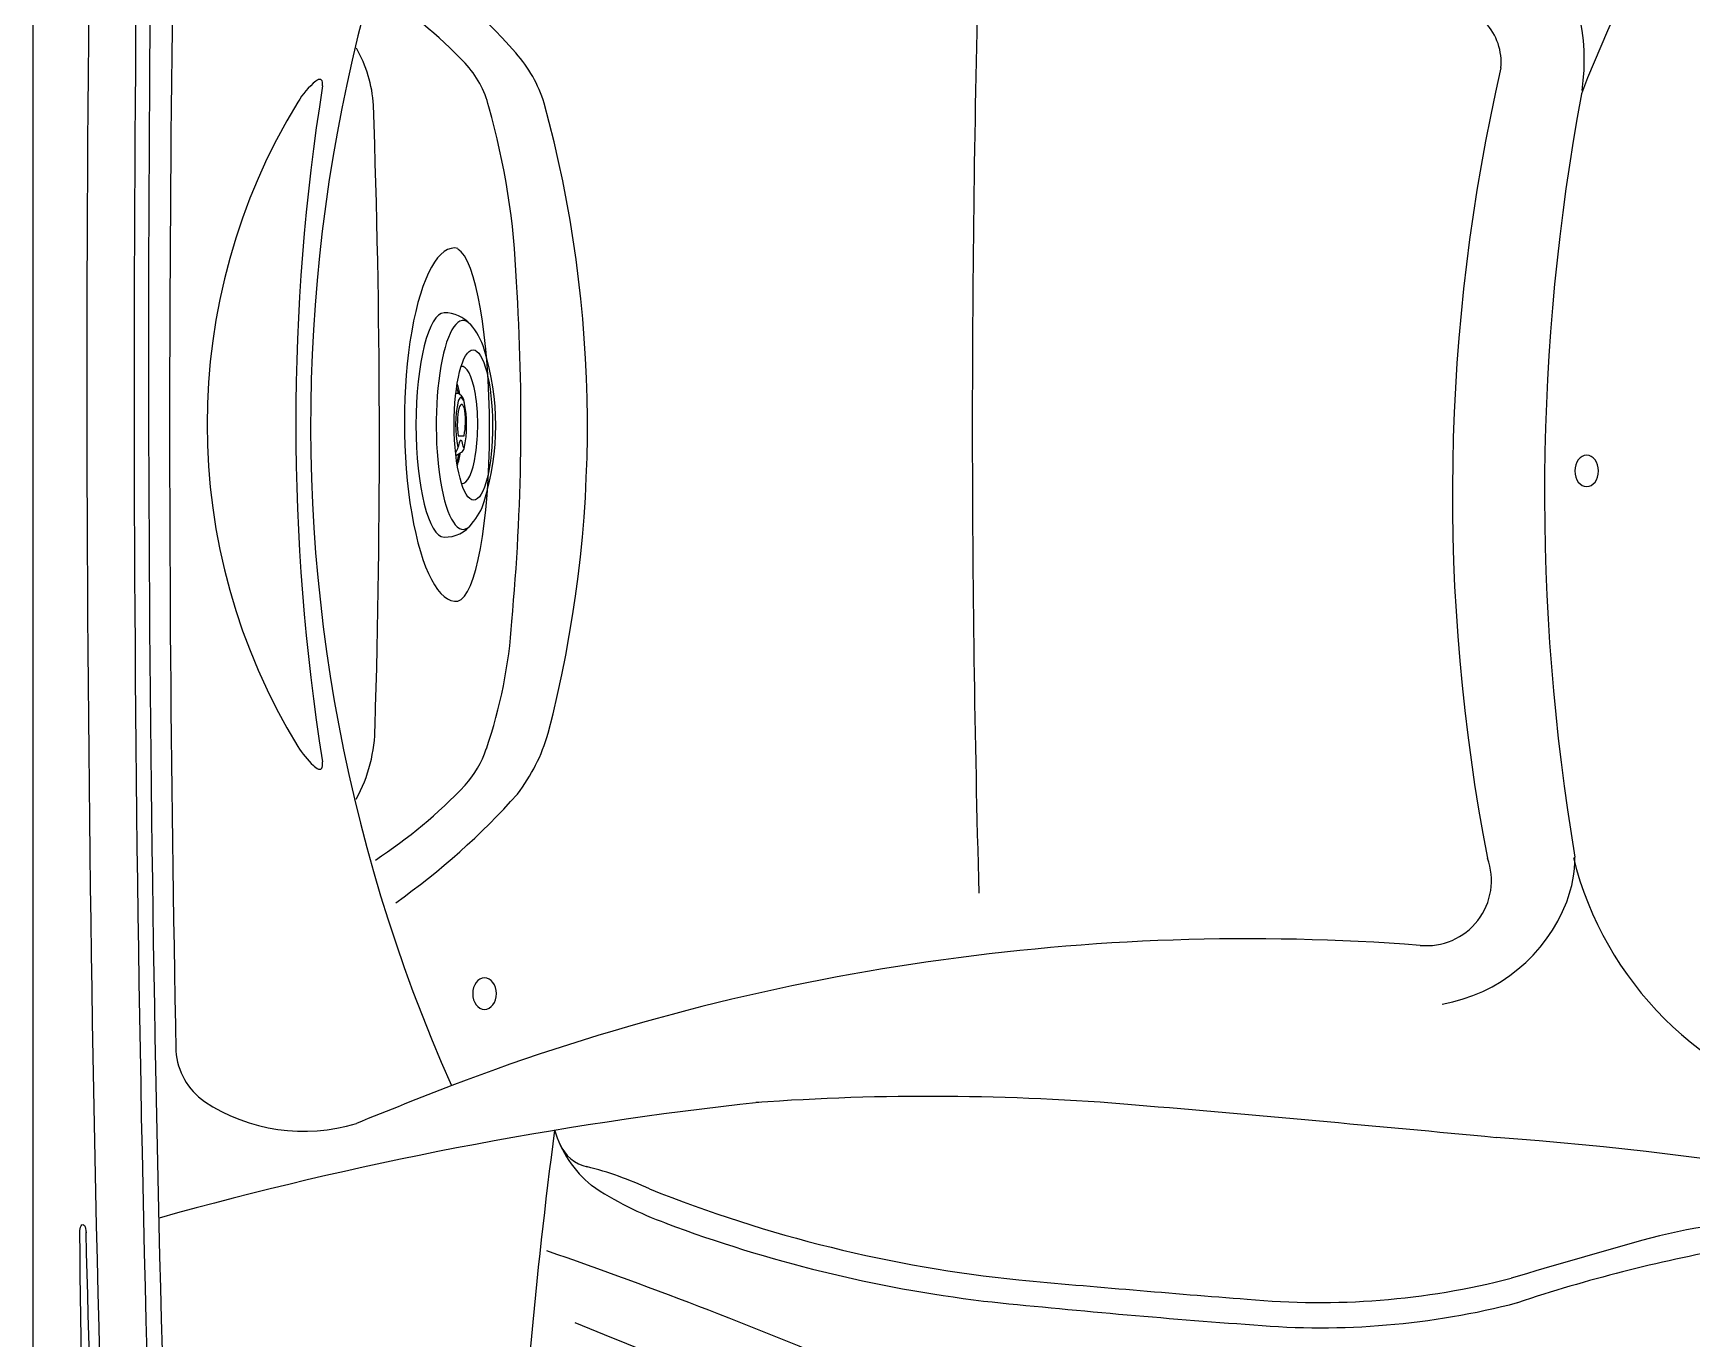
# Model space of a CAD drawing. Header units: inches. Extents: x -1 to 81, y -22 to 129.
# Drawn here: x -0.84 to 25.45, y 31.62 to 52.31 of the extents above; entities that cross this region are included whole.
import ezdxf

# ---------------------------------------------------------------- set-up
doc = ezdxf.new("R2010")
doc.units = ezdxf.units.IN
doc.header["$MEASUREMENT"] = 0
doc.layers.add('1', color=4, linetype='Continuous')

# ---------------------------------------------------------------- blocks, each defined once
blk = doc.blocks.new('M-JET')
at = {"layer": '1', "color": 3}
blk.add_line((0.668, -0.17), (0.763, -0.17), dxfattribs=at)
at = {"layer": '1'}
for centre, radius, start, end in [((0.461, 1.242), 0.535, 41.3143, 91.3774), ((0.05, 0.881), 1.082, 17.2792, 41.3143), ((-2.8, -0.006), 4.066, 342.7208, 17.2792), ((0.163, -0.927), 0.963, 318.6467, 342.7208), ((0.462, -1.247), 0.53, 268.5325, 323.2496)]:
    blk.add_arc(centre, radius, start, end, dxfattribs=at)
at = {"layer": '1', "color": 3}
for centre, radius, start, end in [((-1.573, 0), 2.301, 12.4325, 15.2703), ((-1.552, 0), 2.301, 12.1115, 16.428), ((2.329, -0.004), 1.701, 167.0391, 191.8275), ((0.642, 0.408), 0.0922, 55.7767, 95.7567), ((0.761, 0.357), 0.0925, 123.2223, 167.0391), ((0.61, 0.353), 0.156, 5.3241, 57.7182), ((0.716, 0.424), 0.0119, 56.7777, 123.2223), ((0.621, 0.328), 0.147, 6.6466, 46.2048), ((-1.051, -0.003), 1.854, 348.4837, 11.5163), ((-0.445, 0.069), 1.231, 348.805, 7.1498), ((1.155, -0.446), 0.497, 157.638, 169.042), ((0.713, -0.264), 0.0187, 13.7894, 157.638), ((-6.16, -1.951), 7.096, 12.9229, 13.7894), ((0.499, -0.319), 0.172, 319.9043, 349.042), ((0.138, 0.453), 1.058, 297.9845, 303.5019), ((-1.573, 0), 2.301, 345.0348, 348.6312), ((-1.552, 0), 2.301, 343.7972, 349.0063), ((0.659, -0.335), 0.113, 303.5019, 340.0963)]:
    blk.add_arc(centre, radius, start, end, dxfattribs=at)
at = {"layer": '1'}
blk.add_ellipse((0.448, 0), major_axis=(0, -1.776), ratio=0.252144, start_param=3.141593, end_param=6.282607, dxfattribs=at)
at = {"layer": '1', "color": 3}
for centre, major_axis, ratio, start_param, end_param in [((0.747, 0.001), (0, 1.655), 0.257517, 6.007199, 9.756158), ((0.731, 0), (0, 0.927), 0.267619, 3.108708, 6.351347), ((0.725, 0.014), (0, 0.313), 0.222056, 5.440613, 8.481483)]:
    blk.add_ellipse(centre, major_axis=major_axis, ratio=ratio, start_param=start_param, end_param=end_param, dxfattribs=at)
blk.add_ellipse((0.91, 0), major_axis=(-0.005, 1.191), ratio=0.255327, dxfattribs=at)
blk = doc.blocks.new('19 HS Propel')
at = {"layer": '1', "color": 4}
blk.add_lwpolyline([(5.9, 81.749), (75.849, 81.749, -0.414214), (81.749, 75.849), (81.749, 5.9, -0.414214), (75.849, 0), (5.9, 0, -0.414214), (0, 5.9), (0, 75.849, -0.414214)], format="xyb", close=True, dxfattribs=at)
at = {"layer": '1', "color": 3}
for points in [[(24.538, 0.672, -0.009932), (6.487, 1.659, -0.372518), (1.661, 6.496, -0.007172), (0.839, 27.345)], [(24.535, 0.572, -0.006597), (5.978, 1.284, -0.387969), (1.284, 6.04, -0.006398), (0.739, 27.343)]]:
    blk.add_lwpolyline(points, format="xyb", dxfattribs=at)
for centre, radius, start, end in [((599.774, 40.874), 598.923, 176.714402, 183.286311), ((599.045, 40.866), 597.445, 176.70323, 183.280536), ((43.69, 38.072), 20.498, 111.1397, 159.0842), ((492.53, 40.155), 490.367, 178.05664, 181.16039), ((30.052, 40.147), 25.654, 147.4238, 204.0897), ((-0.471, 38.831), 10.862, 41.5906, 55.0911), ((21.25, 45.933), 3.338, 351.6313, 35.0967), ((22.338, 45.889), 0.932, 354.7191, 90.5506), ((3.35, 45.094), 2.047, 3.2887, 29.9655), ((6.04, 44.61), 2.155, 17.0992, 41.5906), ((52.628, 39.042), 30.13, 167.0313, 191.0245), ((38.246, 40.158), 34.082, 170.9523, 189.032), ((5.358, 44.556), 1.36, 130.191, 148.7665), ((4.565, 45.489), 0.135, 102.1262, 128.9973), ((4.545, 45.584), 0.038, 22.6017, 102.1262), ((4.408, 45.542), 0.181, 352.3707, 18.4556), ((12.541, 40.155), 9.784, 148.534, 211.4741), ((-10.634, 40.131), 19.42, 345.4698, 15.2664), ((58.581, 39.053), 34.623, 169.4544, 189.5751), ((-142.259, 39.883), 147.748, 358.2496, 2.06685), ((3.007, 35.378), 2.413, 331.2121, 359.8115), ((5.314, 36.095), 2.971, 322.7213, 343.637), ((5.666, 35.996), 1.75, 212.8074, 225.584), ((4.679, 35.016), 0.359, 228.6418, 244.6922), ((4.543, 34.729), 0.041, 244.6922, 346.9123), ((4.359, 34.771), 0.23, 346.9123, 9.032), ((-0.827, 41.883), 11.397, 305.2357, 318.2639), ((22.085, 32.925), 1.032, 264.4161, 20.1203), ((22.482, 33.293), 1.958, 338.9114, 0.0249), ((29.71, 34.599), 5.455, 193.944, 256.2538), ((21.892, 33.521), 2.591, 279.8852, 338.9114), ((19.27, -3.484), 35.486, 85.6132, 110.8551), ((3.317, 30.29), 1.055, 183.5442, 235.1708), ((51.129, -84.444), 122.488, 111.29934, 112.06111), ((14.217, -8.933), 38.438, 85.1361, 94.1186), ((17.94, -29.483), 59.244, 96.23903, 105.60945), ((4.288, 31.811), 2.86, 236.5991, 286.9732), ((-27.927, -504.183), 535.478, 84.5219, 85.13607), ((91.888, 17.942), 84.347, 172.48829, 177.24448), ((9.987, 29.482), 1.795, 196.4174, 230.6524), ((8.907, 28.978), 0.602, 201.9094, 258.232), ((19.671, -22.108), 51.08, 73.813, 86.0471), ((7.429, 23.021), 5.536, 64.9679, 75.9431), ((11.862, 32.575), 5.399, 236.0752, 250.1824), ((17.837, 48.18), 21.697, 248.1782, 264.1457), ((17.764, 48.16), 22.065, 249.4843, 262.9783), ((27.924, 18.535), 9.018, 90.7179, 105.6169), ((58.038, -89.2), 120.883, 105.61688, 106.6357), ((31.226, 3.129), 24.354, 100.2529, 108.4187), ((-17.935, -47.941), 79.403, 66.87615, 70.8274), ((41.696, 313.796), 288.381, 264.81283, 265.53514), ((20.384, 38.453), 12.216, 264.6568, 284.4436), ((29.671, 167.39), 141.883, 264.0921, 265.82739), ((20.412, 38.269), 12.431, 265.0888, 284.5352)]:
    blk.add_arc(centre, radius, start, end, dxfattribs=at)
at = {"layer": '1', "color": 2}
for centre, radius, start, end in [((593.92, 41.37), 592.091, 176.967047, 183.126364), ((281.057, 40.159), 266.17, 178.41469, 181.60077), ((1.192, 40.501), 7.802, 43.5434, 57.051), ((5.748, 44.831), 1.517, 13.6248, 43.5434), ((-3.993, 41.99), 11.662, 2.0838, 15.9168), ((-26.505, 40.193), 34.238, 354.7004, 3.7191), ((-0.046, 37.511), 7.649, 340.9382, 356.4021), ((5.616, 35.535), 1.651, 318.2061, 341.5801), ((0.999, 40.007), 8.078, 303.2337, 316.3818), ((-207.86, -508.067), 576.184, 67.533325, 67.934719)]:
    blk.add_arc(centre, radius, start, end, dxfattribs=at)
at = {"layer": '1', "color": 3}
for centre, major_axis, ratio, start_param, end_param in [((6.688, 40.15), (-0.013, 2.799), 0.286832, 6.209502, 9.4651), ((6.692, 40.15), (-0.017, 2.799), 0.193598, 3.187209, 6.174012)]:
    blk.add_ellipse(centre, major_axis=major_axis, ratio=ratio, start_param=start_param, end_param=end_param, dxfattribs=at)
at = {"layer": '1', "extrusion": (0, 0, -1)}
for centre in [(24.626, 39.417), (7.156, 31.134)]:
    blk.add_ellipse(centre, major_axis=(0, 0.25), ratio=0.752466, dxfattribs=at)
at = {"layer": '1', "color": 3, "extrusion": (0, 0, -1)}
blk.add_ellipse((0.789, 27.344), major_axis=(-0.002, 0.129), ratio=0.388654, start_param=4.712389, end_param=7.853982, dxfattribs=at)
at = {"layer": '1'}
blk.add_blockref('M-JET', (6.068, 40.144), dxfattribs=at)

msp = doc.modelspace()

# ---------------------------------------------------------------- block references
msp.add_blockref('19 HS Propel', (-0.843, 5.956))

doc.saveas('drawing.dxf')
